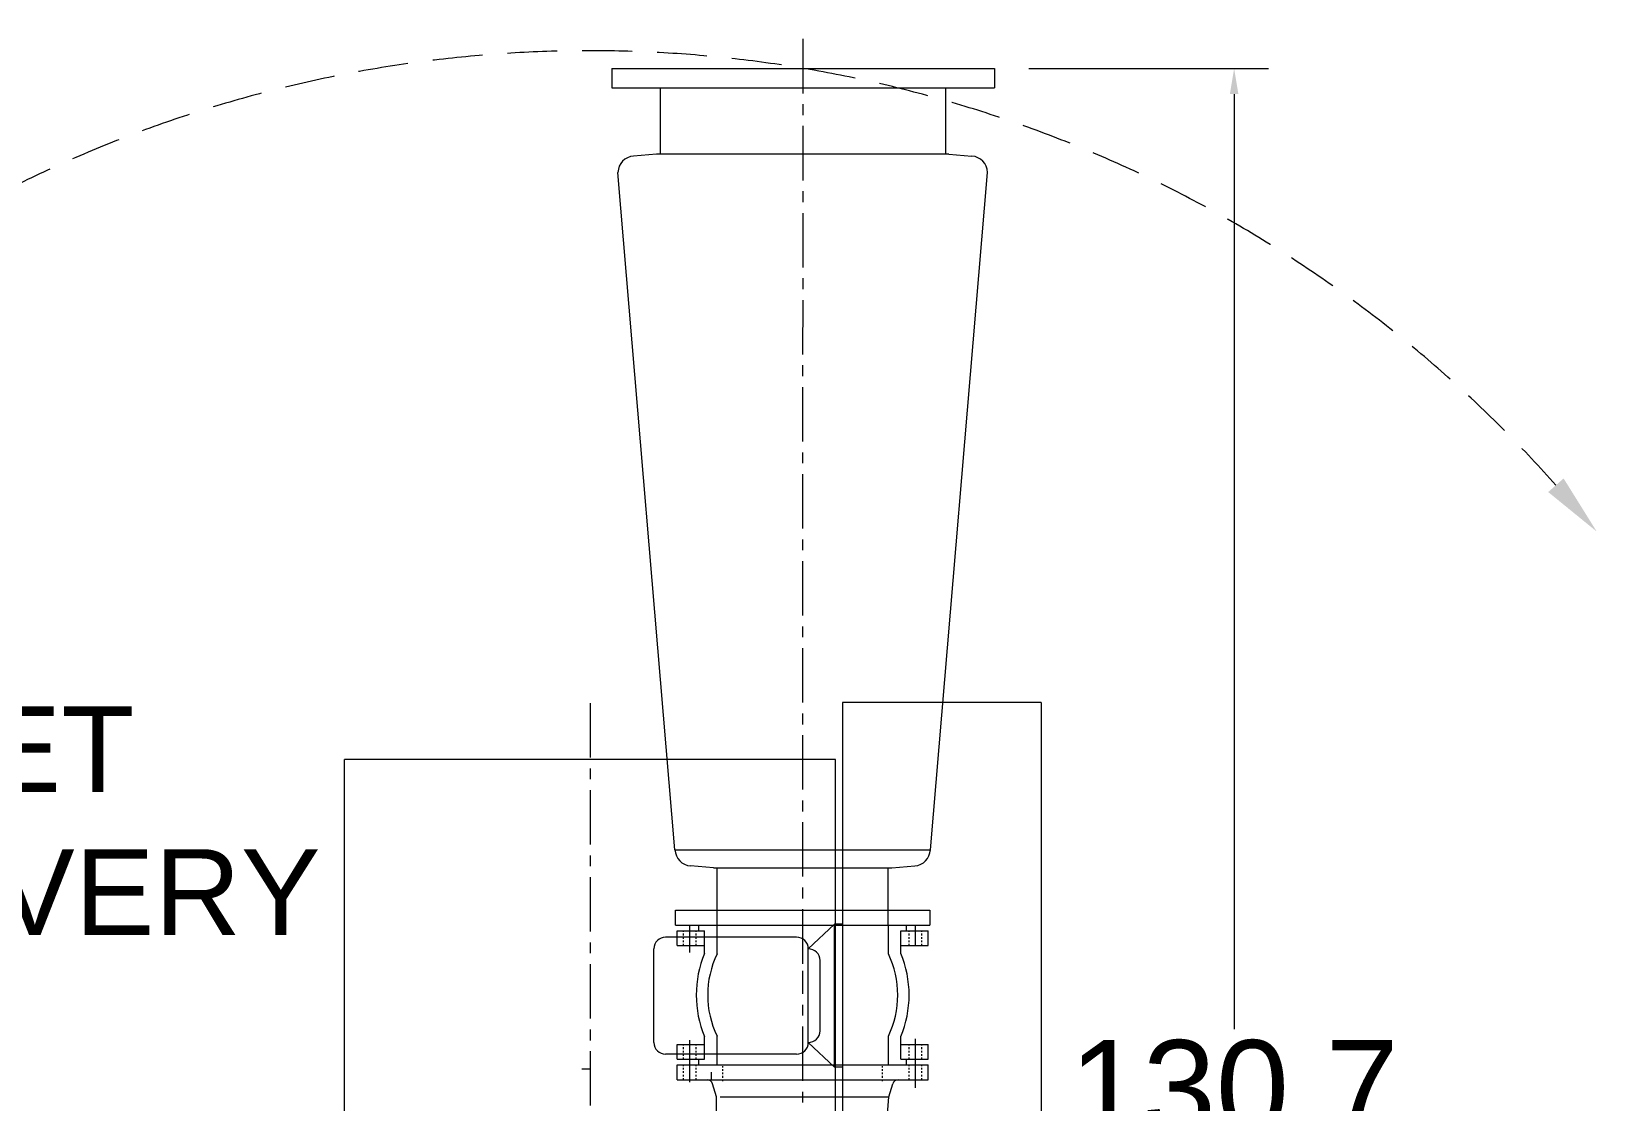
# Model space of a CAD drawing. Header units: inches. Extents: x 0 to 26418, y 0 to 20128.
# Drawn here: x 5384 to 8125, y 4846 to 6720 of the extents above; entities that cross this region are included whole.
import ezdxf

# ---------------------------------------------------------------- set-up
doc = ezdxf.new("R2010")
doc.units = ezdxf.units.IN
doc.header["$MEASUREMENT"] = 0
for name, pattern in [('CENTER', [50.8, 31.75, -6.35, 6.35, -6.35]), ('DASHED', [0.75, 0.5, -0.25]), ('EB_DASH', [6, 3, -3]), ('EB_DASHDOT', [39, 30, -3, 3, -3])]:
    doc.linetypes.add(name, pattern=pattern)
doc.layers.get('Defpoints').update_dxf_attribs({"lineweight": 5})
for name, color, linetype, lineweight in [('CAXA0', 7, 'Continuous', 5), ('CAXA1', 5, 'CENTER', 5), ('CAXA2', 6, 'EB_DASH', 5), ('CAXA中心线层', 5, 'CENTER', 5), ('CAXA细实线层', 7, 'Continuous', 5), ('CAXA虚线层', 96, 'EB_DASH', 5)]:
    doc.layers.add(name, color=color, linetype=linetype, lineweight=lineweight)
doc.styles.add('Roman', font='arial.ttf')
doc.styles.get("Standard").update_dxf_attribs({"font": 'arial.ttf'})
doc.dimstyles.new('ISO-25', dxfattribs={"dimscale": 30, "dimtxt": 1.5, "dimasz": 1.5, "dimexe": 2, "dimexo": 2, "dimtad": 1, "dimtih": 1, "dimtoh": 1, "dimdec": 1, "dimlfac": 0.03937, "dimdsep": 46, "dimtxsty": 'Standard', "dimcen": 2.5, "dimclrd": 7, "dimclre": 7, "dimclrt": 7, "dimadec": 0, "dimazin": 0, "dimtfac": 1, "dimtdec": 1, "dimtmove": 0, "dimatfit": 3, "dimfxl": 1, "dimlwd": 5, "dimlwe": 5, "dimarcsym": 0})

# ---------------------------------------------------------------- blocks, each defined once
blk = doc.blocks.new('*D52')
at = {"color": 7, "linetype": 'Continuous', "lineweight": 5, "transparency": 16777216}
for p, q in [((7130.4, 6655.4), (7550.2, 6655.4)), ((7490.2, 6610.4), (7490.2, 4973.2)), ((7490.2, 3380.4), (7490.2, 4767.1)), ((7141.2, 3335.4), (7550.2, 3335.4))]:
    blk.add_line(p, q, dxfattribs=at)
at = {"color": 7, "transparency": 16777216}
for points in [[(7482.7, 6610.4), (7497.7, 6610.4), (7490.2, 6655.4)], [(7482.7, 3380.4), (7497.7, 3380.4), (7490.2, 3335.4)]]:
    blk.add_solid(points, dxfattribs=at)
at = {"layer": 'Defpoints', "color": 0, "transparency": 16777216}
for p in [(7070.4, 6655.4), (7490.2, 6655.4), (7081.2, 3335.4)]:
    blk.add_point(p, dxfattribs=at)
at = {"color": 7, "lineweight": 5, "transparency": 16777216, "insert": (7490.2, 4870.2), "char_height": 165, "attachment_point": 5, "style": 'Roman'}
blk.add_mtext('130.7', dxfattribs=at)

msp = doc.modelspace()

# ---------------------------------------------------------------- linework, layer by layer
at = {"color": 7, "lineweight": 5}
for p, q in [((6400.36, 6655.35), (7070.36, 6655.35)), ((6400.36, 6655.35), (6400.36, 6621.35)), ((7070.36, 6655.35), (7070.36, 6621.35)), ((6400.36, 6621.35), (7070.36, 6621.35)), ((6485.35, 6505.35), (6485.35, 6621.35)), ((6985.35, 6505.35), (6985.35, 6621.18)), ((6478.61, 6505.35), (6438.27, 6501.82)), ((6990.61, 6505.35), (6478.61, 6505.35)), ((6990.61, 6505.35), (7030.96, 6501.82)), ((6510.84, 5287.35), (6410.95, 6473.35)), ((6958.23, 5287.35), (7058.34, 6473.35)), ((7152.07, 5545.35), (6804.47, 5545.35)), ((6804.47, 5545.35), (6804.47, 4545.35)), ((7152.07, 5545.35), (7152.07, 4545.35)), ((6792.07, 5445.35), (5932.07, 5445.35)), ((5932.07, 3840.35), (5932.07, 5445.35)), ((6792.07, 3840.35), (6792.07, 5445.35)), ((6510.84, 5287.35), (6958.23, 5287.35)), ((6578.53, 5255.35), (6538.19, 5258.88)), ((6578.53, 5255.35), (6890.53, 5255.35)), ((6584.53, 5155.35), (6584.53, 5255.35)), ((6884.53, 5155.35), (6884.53, 5255.35)), ((6890.53, 5255.35), (6930.88, 5258.88)), ((6512.03, 5155.35), (6512.03, 5181.35)), ((6512.03, 5181.35), (6957.03, 5181.35)), ((6512.03, 5155.35), (6957.03, 5155.35)), ((6790.47, 5156.75), (6744.38, 5113.75)), ((6804.47, 5156.75), (6790.47, 5156.75)), ((6790.47, 4906.75), (6790.47, 5156.75)), ((6957.03, 5181.35), (6957.03, 5155.35)), ((6723.88, 5134.25), (6494.57, 5134.25)), ((6474.07, 4949.75), (6474.07, 5113.75)), ((6744.38, 4949.75), (6744.38, 5113.75)), ((6764.88, 4970.25), (6764.88, 5093.25)), ((6790.47, 4906.75), (6744.38, 4949.75)), ((6723.88, 4929.25), (6494.57, 4929.25)), ((6804.47, 4906.75), (6790.47, 4906.75))]:
    msp.add_line(p, q, dxfattribs=at)
at = {"color": 7, "linetype": 'DASHED', "lineweight": 5, "ltscale": 175}
msp.add_arc((6362.07, 4425.35), 2261.03, 41.56529, 142.66672, dxfattribs=at)
at = {"color": 7, "lineweight": 5}
for centre, radius, start, end in [((6440.89, 6471.94), 30, 95, 177.29569), ((7028.34, 6471.94), 30, 2.70431, 85), ((6540.81, 5288.77), 30, 182.70431, 265), ((6928.26, 5288.77), 30, 275, 357.29569), ((6494.57, 5113.75), 20.5, 90, 180), ((6723.88, 5113.75), 20.5, 0, 90), ((6744.38, 5093.25), 20.5, 0, 90), ((6744.38, 4970.25), 20.5, 270, 0), ((6494.57, 4949.75), 20.5, 180, 270), ((6723.88, 4949.75), 20.5, 270, 0)]:
    msp.add_arc(centre, radius, start, end, dxfattribs=at)
at = {"color": 7, "linetype": 'Continuous', "lineweight": 5}
msp.add_solid([(8040.27, 5913.58), (8125.21, 5844.48), (8067.27, 5937.39)], dxfattribs=at)
at = {"layer": 'CAXA0', "color": 7, "lineweight": 5}
for p, q in [((6552.5, 5145.35), (6552.5, 5155.35)), ((6552.5, 5155.35), (6916.64, 5155.35)), ((6584.57, 5104.97), (6584.57, 5155.35)), ((6884.57, 5104.97), (6884.57, 5155.35)), ((6916.64, 5145.35), (6916.64, 5155.35)), ((6514.57, 5119.35), (6514.57, 5145.35)), ((6514.57, 5145.35), (6562.82, 5145.35)), ((6562.82, 5105.54), (6562.82, 5145.35)), ((6906.32, 5145.35), (6954.57, 5145.35)), ((6906.32, 5105.54), (6906.32, 5145.35)), ((6954.57, 5119.35), (6954.57, 5145.35)), ((6514.57, 5119.35), (6562.82, 5119.35)), ((6906.32, 5119.35), (6954.57, 5119.35)), ((6514.57, 4946.35), (6562.82, 4946.35)), ((6514.57, 4920.35), (6514.57, 4946.35)), ((6562.82, 4920.35), (6562.82, 4960.17)), ((6584.57, 4910.35), (6584.57, 4960.74)), ((6884.57, 4910.35), (6884.57, 4960.74)), ((6906.32, 4920.35), (6906.32, 4960.17)), ((6906.32, 4946.35), (6954.57, 4946.35)), ((6954.57, 4920.35), (6954.57, 4946.35)), ((6514.57, 4920.35), (6562.82, 4920.35)), ((6514.57, 4884.35), (6514.57, 4910.35)), ((6514.57, 4910.35), (6954.57, 4910.35)), ((6552.5, 4910.35), (6552.5, 4920.35)), ((6906.32, 4920.35), (6954.57, 4920.35)), ((6916.64, 4910.35), (6916.64, 4920.35)), ((6954.57, 4884.35), (6954.57, 4910.35)), ((6514.57, 4884.35), (6954.57, 4884.35)), ((6583.86, 4854.35), (6576.75, 4877.31)), ((6589.87, 4854.35), (6885.29, 4854.35)), ((6853.53, 4424.32), (6885.29, 4854.35)), ((6885.29, 4854.35), (6892.39, 4877.31))]:
    msp.add_line(p, q, dxfattribs=at)
for centre, radius, start, end in [((6734.57, 5032.85), 186.5, 157.06143, 202.93857), ((6734.57, 5032.85), 166.43, 154.32366, 205.67634), ((6734.57, 5032.85), 166.43, 334.32366, 25.67634), ((6734.57, 5032.85), 186.5, 337.06143, 22.93857), ((6567.2, 4874.35), 10, 17.19672, 90), ((6901.94, 4874.35), 10, 90, 162.80328)]:
    msp.add_arc(centre, radius, start, end, dxfattribs=at)
at = {"layer": 'CAXA1', "linetype": 'CENTER', "lineweight": 5, "ltscale": 3}
for p, q in [((6734.53, 5087.72), (6735.4, 6720.33)), ((6362.07, 5544.03), (6362.07, 3801.26)), ((6932.07, 5119.35), (6932.07, 5155.35)), ((6537.07, 5107.58), (6537.07, 5153.78)), ((6734.57, 4425.35), (6734.57, 5075.25)), ((6537.07, 4910.35), (6537.07, 4953.55)), ((6932.07, 4910.35), (6932.07, 4956.3)), ((6537.07, 4880.4), (6537.07, 4916.2)), ((6932.07, 4870.16), (6932.07, 4918.74))]:
    msp.add_line(p, q, dxfattribs=at)
at = {"layer": 'CAXA2', "color": 7, "linetype": 'EB_DASH', "lineweight": 5}
for p, q in [((6526.07, 5119.35), (6526.07, 5145.35)), ((6548.07, 5119.35), (6548.07, 5145.35)), ((6921.07, 5119.35), (6921.07, 5145.35)), ((6943.07, 5119.35), (6943.07, 5145.35)), ((6526.07, 4920.35), (6526.07, 4946.35)), ((6548.07, 4920.35), (6548.07, 4946.35)), ((6921.07, 4920.35), (6921.07, 4946.35)), ((6943.07, 4920.35), (6943.07, 4946.35)), ((6921.07, 4884.35), (6921.07, 4910.62)), ((6943.07, 4884.35), (6943.07, 4910.35))]:
    msp.add_line(p, q, dxfattribs=at)
at = {"layer": 'CAXA中心线层', "linetype": 'EB_DASHDOT', "lineweight": 5}
for p, q in [((6537.07, 4880.4), (6537.07, 4916.2)), ((6932.07, 4870.16), (6932.07, 4918.74)), ((6362.07, 4902.85), (6347.57, 4902.85))]:
    msp.add_line(p, q, dxfattribs=at)
at = {"layer": 'CAXA细实线层', "color": 7, "linetype": 'Continuous', "lineweight": 5}
for p, q in [((6574.57, 4884.35), (6574.57, 4897.71)), ((6583.86, 4801.8), (6583.86, 4854.35))]:
    msp.add_line(p, q, dxfattribs=at)
at = {"layer": 'CAXA虚线层', "color": 7, "linetype": 'EB_DASH', "lineweight": 5}
for p, q in [((6526.07, 4884.35), (6526.07, 4910.35)), ((6548.07, 4884.35), (6548.07, 4910.35)), ((6594.57, 4882.09), (6594.57, 4908.09)), ((6874.57, 4882.09), (6874.57, 4908.09)), ((6921.07, 4884.35), (6921.07, 4910.62)), ((6943.07, 4884.35), (6943.07, 4910.35))]:
    msp.add_line(p, q, dxfattribs=at)

# ---------------------------------------------------------------- texts
at = {"color": 7, "lineweight": 5, "insert": (3771.17, 5538.27), "char_height": 150, "attachment_point": 1, "style": 'Roman'}
msp.add_mtext('BLOWER OUTLET\\PADJUSTABLE EVERY \\P15%%D RADIALLY', dxfattribs=at)

# ---------------------------------------------------------------- dimensions: what is measured, and where the dimension line sits
at = {"color": 7, "lineweight": 5}
dim = msp.add_linear_dim(base=(7490.23, 6655.35), p1=(7081.18, 3335.35), p2=(7070.36, 6655.35), angle=90, dimstyle='ISO-25', override={"dimtxt": 5.5, "dimpost": '\\X', "dimtxsty": 'Roman', "dimtmove": 1}, dxfattribs=at)
dim.commit()
dim.dimension.update_dxf_attribs({"geometry": '*D52', "text_midpoint": (7490.23, 4870.15), "dimtype": 160})

doc.saveas('drawing.dxf')
